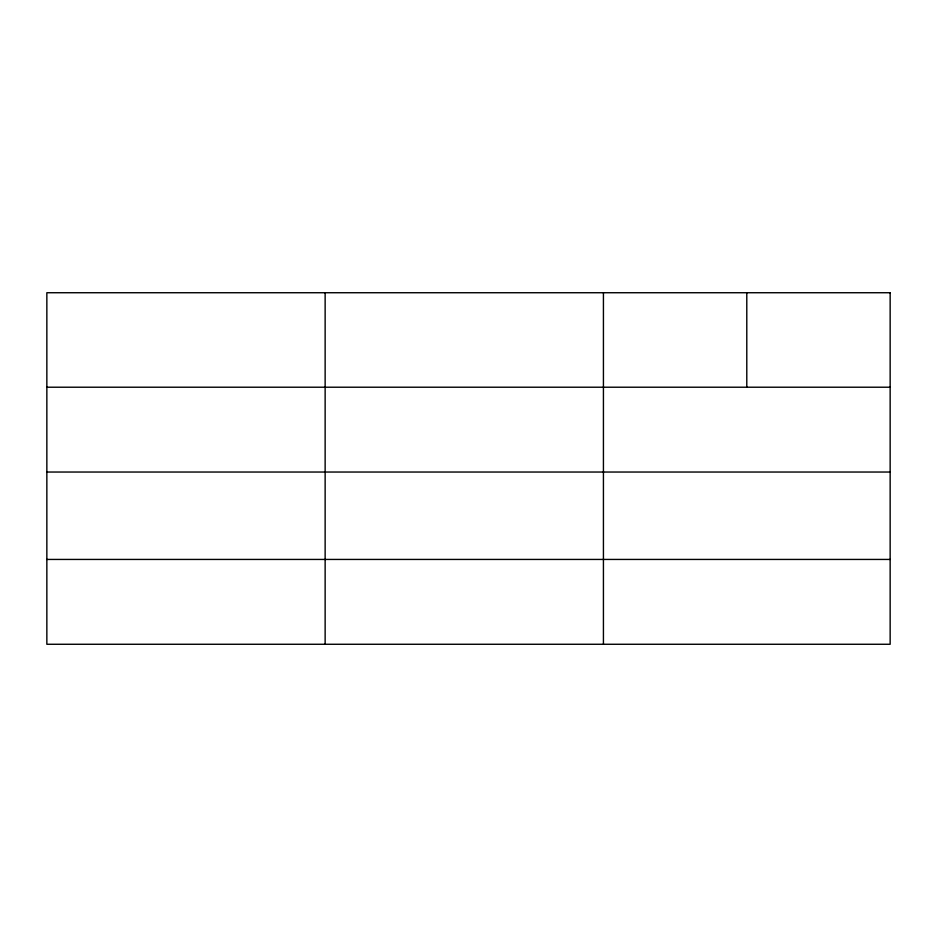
<?xml version="1.0" encoding="UTF-8"?>
<svg xmlns="http://www.w3.org/2000/svg" width="937" height="937" viewBox="0 0 937 937"><rect width="100%" height="100%" fill="white"/><g stroke="black" fill="none" stroke-linecap="round" stroke-linejoin="round"><path stroke-width="1.41" d="M46.85 387.215L890.15 387.215M46.85 472.037L890.15 472.037M46.85 559.436L890.15 559.436M746.789 292.731L746.789 387.215M603.428 292.731L603.428 644.269M325.139 292.731L325.139 644.269M890.15 292.731L46.85 292.731L46.85 644.269L890.15 644.269L890.15 292.731"/></g></svg>
